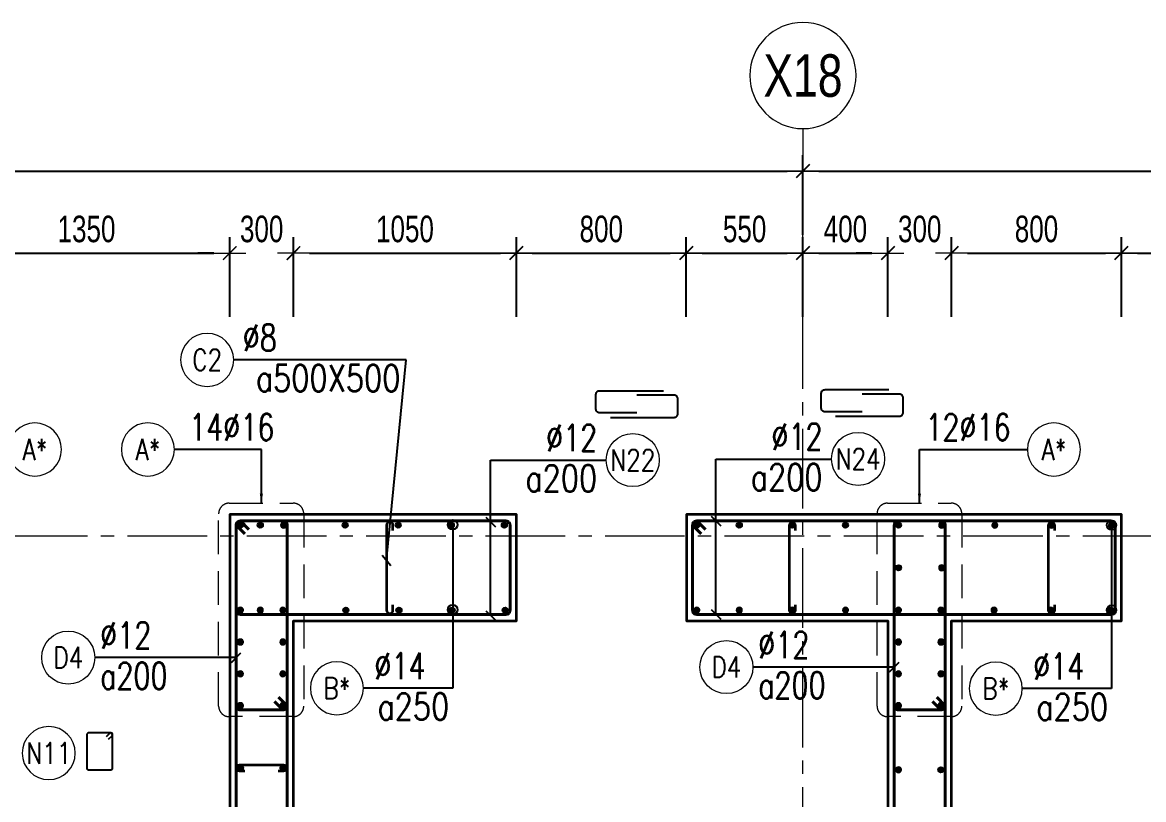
# Model space of a CAD drawing. Header units: millimetres. Extents: x 944027 to 981803, y -83026 to 82675.
# Drawn here: x 953795 to 959076, y -59127 to -55468 of the extents above; entities that cross this region are included whole.
import ezdxf
from ezdxf.enums import TextEntityAlignment as Align

# ---------------------------------------------------------------- set-up
doc = ezdxf.new("R2010")
doc.units = ezdxf.units.MM
doc.header["$MEASUREMENT"] = 0
for name, pattern in [('HIDDEN2', [4.7625, 3.175, -1.5875]), ('HT_Dim Grid$0$CENTER2', [1.125, 0.75, -0.125, 0.125, -0.125]), ('HT_Grid$0$CENTER2', [1.125, 0.75, -0.125, 0.125, -0.125])]:
    doc.linetypes.add(name, pattern=pattern)
doc.layers.get('0').update_dxf_attribs({"lineweight": 20})
doc.layers.get('Defpoints').update_dxf_attribs({"color": 151, "lineweight": 9})
for name, color, linetype, lineweight in [('HT_Dim Grid$0$NDC_S_AXIS', 5, 'HT_Dim Grid$0$CENTER2', 13), ('HT_Dim Grid$0$NDC_S_SYMBOL', 1, 'Continuous', 15), ('HT_Dim Grid$0$NDC_S_TEXT SYMBOL', 7, 'Continuous', 20), ('HT_Grid$0$NDC_S_AXIS', 5, 'HT_Grid$0$CENTER2', 13), ('KC-LEADER', 153, 'Continuous', 18), ('KC-THEP', 6, 'Continuous', 40), ('NDC_S_DIM', 1, 'Continuous', 15), ('NDC_S_HIDDEN', 8, 'HIDDEN2', 13), ('NDC_S_LEADER', 1, 'Continuous', 15), ('NDC_S_REBAR', 4, 'Continuous', 35), ('NDC_S_STIRRUP', 4, 'Continuous', 40), ('NDC_S_VN TEXT', 7, 'Continuous', 20), ('NDC_S_WALL', 6, 'Continuous', 35)]:
    doc.layers.add(name, color=color, linetype=linetype, lineweight=lineweight)
doc.layers.add('Leader', color=6, linetype='Continuous')
doc.layers.add('Ligature', color=1, linetype='Continuous')
doc.styles.add('HT_Dim Grid$0$NDC_ANNO', font='', dxfattribs={"width": 0.8})
doc.styles.add('NDC_DIM', font='', dxfattribs={"width": 0.75})
doc.styles.add('NDC_EN TXT', font='romans.shx', dxfattribs={"width": 0.8})
doc.styles.get('HT_Dim Grid$0$NDC_ANNO').set_extended_font_data('Dotum')
doc.styles.get('NDC_DIM').set_extended_font_data('Dotum')
doc.dimstyles.new('NDC_dim_30', dxfattribs={"dimscale": 30, "dimtxt": 2.5, "dimasz": 1.5, "dimexe": 1.5, "dimexo": 2.5, "dimgap": 1, "dimtad": 1, "dimdec": 0, "dimzin": 0, "dimdsep": 46, "dimtxsty": 'NDC_DIM', "dimblk": 'DIMMARK', "dimcen": 0.09, "dimdle": 1.2, "dimclrd": 1, "dimclre": 1, "dimclrt": 3, "dimadec": 0, "dimazin": 0, "dimtfac": 1, "dimtdec": 0, "dimtix": 1, "dimtofl": 0, "dimtmove": 0, "dimatfit": 3, "dimfxl": 6, "dimfxlon": 1, "dimtolj": 1, "dimtzin": 0, "dimarcsym": 0})
doc.dimstyles.new('NDC_dim_50', dxfattribs={"dimscale": 50, "dimtxt": 2.5, "dimasz": 1.5, "dimexe": 1.5, "dimexo": 2.5, "dimgap": 1, "dimtad": 1, "dimdec": 0, "dimzin": 0, "dimdsep": 46, "dimtxsty": 'NDC_DIM', "dimblk": 'DIMMARK', "dimcen": 0.09, "dimdle": 1.2, "dimclrd": 1, "dimclre": 1, "dimclrt": 3, "dimadec": 0, "dimazin": 0, "dimtfac": 1, "dimtdec": 0, "dimtix": 1, "dimtofl": 0, "dimtmove": 0, "dimatfit": 3, "dimfxl": 6, "dimfxlon": 1, "dimtolj": 1, "dimtzin": 0, "dimarcsym": 0})

# ---------------------------------------------------------------- blocks, each defined once
blk = doc.blocks.new('THEP')
at = {"layer": 'KC-LEADER', "color": 6}
blk.add_circle((0, 0), 14, dxfattribs=at)
at = {"layer": 'KC-THEP'}
for p, q in [((-14, 0), (14, 0)), ((9.9, 9.9), (-9.9, -9.9)), ((-9.9, 9.9), (9.9, -9.9)), ((0, 14), (0, -14))]:
    blk.add_line(p, q, dxfattribs=at)
blk = doc.blocks.new('*U13')
blk.add_circle((-2.5, 0), 2.5)
at = {"layer": 'NDC_S_VN TEXT', "color": 3, "style": 'NDC_EN TXT', "width": 0.75}
blk.add_attdef('DK1', (0.5, 0.85), '', height=2.5, dxfattribs=at)
at = {"layer": 'NDC_S_VN TEXT', "color": 7, "style": 'NDC_EN TXT', "width": 0.8}
blk.add_attdef('SH2', text='', height=2, dxfattribs=at).set_placement((-2.5, 0), align=Align.MIDDLE)
blk = doc.blocks.new('DIMMARK')
at = {"layer": 'NDC_S_DIM', "color": 1}
blk.add_line((-1.5, 0), (1, 0), dxfattribs=at)
at = {"layer": 'NDC_S_DIM', "color": 2, "const_width": 0.1}
blk.add_lwpolyline([(-0.424, -0.424), (0.424, 0.424)], dxfattribs=at)
blk = doc.blocks.new('*U11')
blk.add_circle((-2.5, 0), 2.5)
at = {"layer": 'NDC_S_VN TEXT', "color": 3, "style": 'NDC_EN TXT', "width": 0.75}
for tag, p in [('DK1', (0.5, 0.85)), ('KC1', (0.5, -2.97))]:
    blk.add_attdef(tag, p, '', height=2.5, dxfattribs=at)
at = {"layer": 'NDC_S_VN TEXT', "color": 7, "style": 'NDC_EN TXT', "width": 0.8}
blk.add_attdef('SH2', text='', height=2, dxfattribs=at).set_placement((-2.5, 0), align=Align.MIDDLE)
blk = doc.blocks.new('*D656')
at = {"layer": 'Defpoints', "color": 0, "transparency": 16777216}
for p in [(957471.5, -56167.9), (957471.5, -57071), (946871.5, -57865.2)]:
    blk.add_point(p, dxfattribs=at)
at = {"layer": 'NDC_S_DIM', "color": 1, "lineweight": -2, "transparency": 16777216}
for p, q in [((946871.5, -56467.9), (946871.5, -56092.9)), ((957471.5, -56467.9), (957471.5, -56092.9)), ((946946.5, -56167.9), (957396.5, -56167.9))]:
    blk.add_line(p, q, dxfattribs=at)
at = {"layer": 'NDC_S_DIM', "color": 1, "lineweight": -2, "transparency": 16777216, "xscale": 75, "yscale": 75, "zscale": 75, "rotation": 180}
blk.add_blockref('DIMMARK', (946871.5, -56167.9), dxfattribs=at)
at = {"layer": 'NDC_S_DIM', "color": 1, "lineweight": -2, "transparency": 16777216, "xscale": 75, "yscale": 75, "zscale": 75}
blk.add_blockref('DIMMARK', (957471.5, -56167.9), dxfattribs=at)
at = {"layer": 'NDC_S_DIM', "color": 3, "transparency": 16777216, "insert": (952171.5, -56055.3), "char_height": 125, "attachment_point": 5, "style": 'NDC_DIM'}
blk.add_mtext('\\A1;10600', dxfattribs=at)
blk = doc.blocks.new('*U609')
at = {"layer": 'KC-THEP', "rotation": 9.66856443638095}
for p in [(-1.8, 200), (1.8, -200)]:
    blk.add_blockref('THEP', p, dxfattribs=at)
blk = doc.blocks.new('*U608')
at = {"layer": 'NDC_S_HIDDEN', "color": 0, "linetype": 'ByBlock', "lineweight": -2, "transparency": 16777216}
for p in [(0, 0), (250, 0), (500, 0), (750, 0)]:
    blk.add_blockref('*U609', p, dxfattribs=at)
blk = doc.blocks.new('*U9')
blk.add_circle((2.5, 0), 2.5)
at = {"layer": 'NDC_S_VN TEXT', "color": 3, "style": 'NDC_EN TXT', "width": 0.75}
blk.add_attdef('DK2', text='', height=2.5, dxfattribs=at).set_placement((-0.85, 0.85), align=Align.RIGHT)
at = {"layer": 'NDC_S_VN TEXT', "color": 7, "style": 'NDC_EN TXT', "width": 0.8}
blk.add_attdef('SH3', text='', height=2, dxfattribs=at).set_placement((2.5, 0), align=Align.MIDDLE)
blk = doc.blocks.new('*U10')
blk.add_circle((2.5, 0), 2.5)
at = {"layer": 'NDC_S_VN TEXT', "color": 3, "style": 'NDC_EN TXT'}
for tag, width, p in [('DK2', 0.75, (-0.85, 0.85)), ('KC2', 0.8, (-0.85, -2.97))]:
    blk.add_attdef(tag, text='', height=2.5, dxfattribs=dict(at, width=width)).set_placement(p, align=Align.RIGHT)
at = {"layer": 'NDC_S_VN TEXT', "color": 7, "style": 'NDC_EN TXT', "width": 0.8}
blk.add_attdef('SH3', text='', height=2, dxfattribs=at).set_placement((2.5, 0), align=Align.MIDDLE)
blk = doc.blocks.new('A$C72321851')
at = {"layer": 'Ligature'}
for points in [[(-60.9, -129.3), (-60.9, 170.9, -0.414214), (-43.3, 188.5), (25.8, 188.5, -0.414214), (43.4, 170.9), (43.4, -4.3)], [(-39.7, -4.3), (-39.7, -179.5, 0.414214), (-22.1, -197.1), (47, -197.1, 0.414214), (64.6, -179.5), (64.6, 120.7)]]:
    blk.add_lwpolyline(points, format="xyb", dxfattribs=at)
blk = doc.blocks.new('*D612')
at = {"layer": 'Defpoints', "color": 0, "ltscale": 200, "transparency": 16777216}
for p in [(954771.5, -56553.8), (953421.5, -58285.4), (954771.5, -58285.4)]:
    blk.add_point(p, dxfattribs=at)
at = {"layer": 'NDC_S_DIM', "color": 1, "lineweight": -2, "ltscale": 200, "transparency": 16777216}
for p, q in [((953421.5, -56853.8), (953421.5, -56478.8)), ((954771.5, -56853.8), (954771.5, -56478.8)), ((953496.5, -56553.8), (954696.5, -56553.8))]:
    blk.add_line(p, q, dxfattribs=at)
at = {"layer": 'NDC_S_DIM', "color": 1, "lineweight": -2, "ltscale": 200, "transparency": 16777216, "xscale": 75, "yscale": 75, "zscale": 75, "rotation": 180}
blk.add_blockref('DIMMARK', (953421.5, -56553.8), dxfattribs=at)
at = {"layer": 'NDC_S_DIM', "color": 1, "lineweight": -2, "ltscale": 200, "transparency": 16777216, "xscale": 75, "yscale": 75, "zscale": 75}
blk.add_blockref('DIMMARK', (954771.5, -56553.8), dxfattribs=at)
at = {"layer": 'NDC_S_DIM', "color": 3, "ltscale": 200, "transparency": 16777216, "insert": (954096.5, -56441.2), "char_height": 125, "attachment_point": 5, "style": 'NDC_DIM'}
blk.add_mtext('\\A1;1350', dxfattribs=at)
blk = doc.blocks.new('*D613')
at = {"layer": 'Defpoints', "color": 0, "ltscale": 200, "transparency": 16777216}
for p in [(955071.5, -56553.8), (954771.5, -58285.4), (955071.5, -58285.4)]:
    blk.add_point(p, dxfattribs=at)
at = {"layer": 'NDC_S_DIM', "color": 1, "lineweight": -2, "ltscale": 200, "transparency": 16777216}
for p, q in [((954771.5, -56853.8), (954771.5, -56478.8)), ((955071.5, -56853.8), (955071.5, -56478.8)), ((954696.5, -56553.8), (954621.5, -56553.8)), ((955146.5, -56553.8), (955221.5, -56553.8))]:
    blk.add_line(p, q, dxfattribs=at)
at = {"layer": 'NDC_S_DIM', "color": 1, "lineweight": -2, "ltscale": 200, "transparency": 16777216, "xscale": 75, "yscale": 75, "zscale": 75}
blk.add_blockref('DIMMARK', (954771.5, -56553.8), dxfattribs=at)
at = {"layer": 'NDC_S_DIM', "color": 1, "lineweight": -2, "ltscale": 200, "transparency": 16777216, "xscale": 75, "yscale": 75, "zscale": 75, "rotation": 180}
blk.add_blockref('DIMMARK', (955071.5, -56553.8), dxfattribs=at)
at = {"layer": 'NDC_S_DIM', "color": 3, "ltscale": 200, "transparency": 16777216, "insert": (954921.5, -56441.2), "char_height": 125, "attachment_point": 5, "style": 'NDC_DIM'}
blk.add_mtext('\\A1;300', dxfattribs=at)
blk = doc.blocks.new('*D614')
at = {"layer": 'Defpoints', "color": 0, "ltscale": 200, "transparency": 16777216}
for p in [(956121.5, -56553.8), (955071.5, -58285.4), (956121.5, -58285.4)]:
    blk.add_point(p, dxfattribs=at)
at = {"layer": 'NDC_S_DIM', "color": 1, "lineweight": -2, "ltscale": 200, "transparency": 16777216}
for p, q in [((955071.5, -56853.8), (955071.5, -56478.8)), ((956121.5, -56853.8), (956121.5, -56478.8)), ((955146.5, -56553.8), (956046.5, -56553.8))]:
    blk.add_line(p, q, dxfattribs=at)
at = {"layer": 'NDC_S_DIM', "color": 1, "lineweight": -2, "ltscale": 200, "transparency": 16777216, "xscale": 75, "yscale": 75, "zscale": 75, "rotation": 180}
blk.add_blockref('DIMMARK', (955071.5, -56553.8), dxfattribs=at)
at = {"layer": 'NDC_S_DIM', "color": 1, "lineweight": -2, "ltscale": 200, "transparency": 16777216, "xscale": 75, "yscale": 75, "zscale": 75}
blk.add_blockref('DIMMARK', (956121.5, -56553.8), dxfattribs=at)
at = {"layer": 'NDC_S_DIM', "color": 3, "ltscale": 200, "transparency": 16777216, "insert": (955596.5, -56441.2), "char_height": 125, "attachment_point": 5, "style": 'NDC_DIM'}
blk.add_mtext('\\A1;1050', dxfattribs=at)
blk = doc.blocks.new('*D615')
at = {"layer": 'Defpoints', "color": 0, "ltscale": 200, "transparency": 16777216}
for p in [(956921.5, -56553.8), (956121.5, -58285.4), (956921.5, -58285.4)]:
    blk.add_point(p, dxfattribs=at)
at = {"layer": 'NDC_S_DIM', "color": 1, "lineweight": -2, "ltscale": 200, "transparency": 16777216}
for p, q in [((956121.5, -56853.8), (956121.5, -56478.8)), ((956921.5, -56853.8), (956921.5, -56478.8)), ((956196.5, -56553.8), (956846.5, -56553.8))]:
    blk.add_line(p, q, dxfattribs=at)
at = {"layer": 'NDC_S_DIM', "color": 1, "lineweight": -2, "ltscale": 200, "transparency": 16777216, "xscale": 75, "yscale": 75, "zscale": 75, "rotation": 180}
blk.add_blockref('DIMMARK', (956121.5, -56553.8), dxfattribs=at)
at = {"layer": 'NDC_S_DIM', "color": 1, "lineweight": -2, "ltscale": 200, "transparency": 16777216, "xscale": 75, "yscale": 75, "zscale": 75}
blk.add_blockref('DIMMARK', (956921.5, -56553.8), dxfattribs=at)
at = {"layer": 'NDC_S_DIM', "color": 3, "ltscale": 200, "transparency": 16777216, "insert": (956521.5, -56441.2), "char_height": 125, "attachment_point": 5, "style": 'NDC_DIM'}
blk.add_mtext('\\A1;800', dxfattribs=at)
blk = doc.blocks.new('*D616')
at = {"layer": 'Defpoints', "color": 0, "ltscale": 200, "transparency": 16777216}
for p in [(958171.5, -56553.8), (957871.5, -58285.4), (958171.5, -58285.4)]:
    blk.add_point(p, dxfattribs=at)
at = {"layer": 'NDC_S_DIM', "color": 1, "lineweight": -2, "ltscale": 200, "transparency": 16777216}
for p, q in [((957871.5, -56853.8), (957871.5, -56478.8)), ((958171.5, -56853.8), (958171.5, -56478.8)), ((957796.5, -56553.8), (957721.5, -56553.8)), ((958246.5, -56553.8), (958321.5, -56553.8))]:
    blk.add_line(p, q, dxfattribs=at)
at = {"layer": 'NDC_S_DIM', "color": 1, "lineweight": -2, "ltscale": 200, "transparency": 16777216, "xscale": 75, "yscale": 75, "zscale": 75}
blk.add_blockref('DIMMARK', (957871.5, -56553.8), dxfattribs=at)
at = {"layer": 'NDC_S_DIM', "color": 1, "lineweight": -2, "ltscale": 200, "transparency": 16777216, "xscale": 75, "yscale": 75, "zscale": 75, "rotation": 180}
blk.add_blockref('DIMMARK', (958171.5, -56553.8), dxfattribs=at)
at = {"layer": 'NDC_S_DIM', "color": 3, "ltscale": 200, "transparency": 16777216, "insert": (958021.5, -56441.2), "char_height": 125, "attachment_point": 5, "style": 'NDC_DIM'}
blk.add_mtext('\\A1;300', dxfattribs=at)
blk = doc.blocks.new('*D617')
at = {"layer": 'Defpoints', "color": 0, "ltscale": 200, "transparency": 16777216}
for p in [(958971.5, -56553.8), (958171.5, -58285.4), (958971.5, -58285.4)]:
    blk.add_point(p, dxfattribs=at)
at = {"layer": 'NDC_S_DIM', "color": 1, "lineweight": -2, "ltscale": 200, "transparency": 16777216}
for p, q in [((958171.5, -56853.8), (958171.5, -56478.8)), ((958971.5, -56853.8), (958971.5, -56478.8)), ((958246.5, -56553.8), (958896.5, -56553.8))]:
    blk.add_line(p, q, dxfattribs=at)
at = {"layer": 'NDC_S_DIM', "color": 1, "lineweight": -2, "ltscale": 200, "transparency": 16777216, "xscale": 75, "yscale": 75, "zscale": 75, "rotation": 180}
blk.add_blockref('DIMMARK', (958171.5, -56553.8), dxfattribs=at)
at = {"layer": 'NDC_S_DIM', "color": 1, "lineweight": -2, "ltscale": 200, "transparency": 16777216, "xscale": 75, "yscale": 75, "zscale": 75}
blk.add_blockref('DIMMARK', (958971.5, -56553.8), dxfattribs=at)
at = {"layer": 'NDC_S_DIM', "color": 3, "ltscale": 200, "transparency": 16777216, "insert": (958571.5, -56441.2), "char_height": 125, "attachment_point": 5, "style": 'NDC_DIM'}
blk.add_mtext('\\A1;800', dxfattribs=at)
blk = doc.blocks.new('*D618')
at = {"layer": 'Defpoints', "color": 0, "ltscale": 200, "transparency": 16777216}
for p in [(960071.5, -56553.8), (958971.5, -58285.4), (960071.5, -58285.4)]:
    blk.add_point(p, dxfattribs=at)
at = {"layer": 'NDC_S_DIM', "color": 1, "lineweight": -2, "ltscale": 200, "transparency": 16777216}
for p, q in [((958971.5, -56853.8), (958971.5, -56478.8)), ((960071.5, -56853.8), (960071.5, -56478.8)), ((959046.5, -56553.8), (959996.5, -56553.8))]:
    blk.add_line(p, q, dxfattribs=at)
at = {"layer": 'NDC_S_DIM', "color": 1, "lineweight": -2, "ltscale": 200, "transparency": 16777216, "xscale": 75, "yscale": 75, "zscale": 75, "rotation": 180}
blk.add_blockref('DIMMARK', (958971.5, -56553.8), dxfattribs=at)
at = {"layer": 'NDC_S_DIM', "color": 1, "lineweight": -2, "ltscale": 200, "transparency": 16777216, "xscale": 75, "yscale": 75, "zscale": 75}
blk.add_blockref('DIMMARK', (960071.5, -56553.8), dxfattribs=at)
at = {"layer": 'NDC_S_DIM', "color": 3, "ltscale": 200, "transparency": 16777216, "insert": (959521.5, -56441.2), "char_height": 125, "attachment_point": 5, "style": 'NDC_DIM'}
blk.add_mtext('\\A1;1100', dxfattribs=at)
blk = doc.blocks.new('*U21')
at = {"layer": 'HT_Dim Grid$0$NDC_S_SYMBOL'}
blk.add_line((0, 5), (0, 9), dxfattribs=at)
blk.add_circle((0, 0), 5, dxfattribs=at)
at = {"layer": 'HT_Dim Grid$0$NDC_S_TEXT SYMBOL', "color": 7, "style": 'HT_Dim Grid$0$NDC_ANNO', "width": 0.8}
blk.add_attdef('GRID', text='', height=4, dxfattribs=at).set_placement((0, 0), align=Align.MIDDLE)
blk = doc.blocks.new('*D635')
at = {"layer": 'Defpoints', "color": 0, "ltscale": 200, "transparency": 16777216}
for p in [(961171.5, -56167.9), (957471.5, -57071), (961171.5, -57951.4)]:
    blk.add_point(p, dxfattribs=at)
at = {"layer": 'NDC_S_DIM', "color": 1, "lineweight": -2, "ltscale": 200, "transparency": 16777216}
for p, q in [((957471.5, -56467.9), (957471.5, -56092.9)), ((961171.5, -56467.9), (961171.5, -56092.9)), ((957546.5, -56167.9), (961096.5, -56167.9))]:
    blk.add_line(p, q, dxfattribs=at)
at = {"layer": 'NDC_S_DIM', "color": 1, "lineweight": -2, "ltscale": 200, "transparency": 16777216, "xscale": 75, "yscale": 75, "zscale": 75, "rotation": 180}
blk.add_blockref('DIMMARK', (957471.5, -56167.9), dxfattribs=at)
at = {"layer": 'NDC_S_DIM', "color": 1, "lineweight": -2, "ltscale": 200, "transparency": 16777216, "xscale": 75, "yscale": 75, "zscale": 75}
blk.add_blockref('DIMMARK', (961171.5, -56167.9), dxfattribs=at)
at = {"layer": 'NDC_S_DIM', "color": 3, "ltscale": 200, "transparency": 16777216, "insert": (959321.5, -56055.3), "char_height": 125, "attachment_point": 5, "style": 'NDC_DIM'}
blk.add_mtext('\\A1;3700', dxfattribs=at)
blk = doc.blocks.new('*D636')
at = {"layer": 'Defpoints', "color": 0, "ltscale": 200, "transparency": 16777216}
for p in [(957471.5, -56553.8), (957471.5, -57071), (956921.5, -58285.4)]:
    blk.add_point(p, dxfattribs=at)
at = {"layer": 'NDC_S_DIM', "color": 1, "lineweight": -2, "ltscale": 200, "transparency": 16777216}
for p, q in [((956921.5, -56853.8), (956921.5, -56478.8)), ((957471.5, -56853.8), (957471.5, -56478.8)), ((956996.5, -56553.8), (957396.5, -56553.8))]:
    blk.add_line(p, q, dxfattribs=at)
at = {"layer": 'NDC_S_DIM', "color": 1, "lineweight": -2, "ltscale": 200, "transparency": 16777216, "xscale": 75, "yscale": 75, "zscale": 75, "rotation": 180}
blk.add_blockref('DIMMARK', (956921.5, -56553.8), dxfattribs=at)
at = {"layer": 'NDC_S_DIM', "color": 1, "lineweight": -2, "ltscale": 200, "transparency": 16777216, "xscale": 75, "yscale": 75, "zscale": 75}
blk.add_blockref('DIMMARK', (957471.5, -56553.8), dxfattribs=at)
at = {"layer": 'NDC_S_DIM', "color": 3, "ltscale": 200, "transparency": 16777216, "insert": (957196.5, -56441.2), "char_height": 125, "attachment_point": 5, "style": 'NDC_DIM'}
blk.add_mtext('\\A1;550', dxfattribs=at)
blk = doc.blocks.new('*D637')
at = {"layer": 'Defpoints', "color": 0, "ltscale": 200, "transparency": 16777216}
for p in [(957871.5, -56553.8), (957871.5, -56846.5), (957471.5, -57071)]:
    blk.add_point(p, dxfattribs=at)
at = {"layer": 'NDC_S_DIM', "color": 1, "lineweight": -2, "ltscale": 200, "transparency": 16777216}
for p, q in [((957471.5, -56853.8), (957471.5, -56478.8)), ((957871.5, -56721.5), (957871.5, -56478.8)), ((957546.5, -56553.8), (957796.5, -56553.8))]:
    blk.add_line(p, q, dxfattribs=at)
at = {"layer": 'NDC_S_DIM', "color": 1, "lineweight": -2, "ltscale": 200, "transparency": 16777216, "xscale": 75, "yscale": 75, "zscale": 75, "rotation": 180}
blk.add_blockref('DIMMARK', (957471.5, -56553.8), dxfattribs=at)
at = {"layer": 'NDC_S_DIM', "color": 1, "lineweight": -2, "ltscale": 200, "transparency": 16777216, "xscale": 75, "yscale": 75, "zscale": 75}
blk.add_blockref('DIMMARK', (957871.5, -56553.8), dxfattribs=at)
at = {"layer": 'NDC_S_DIM', "color": 3, "ltscale": 200, "transparency": 16777216, "insert": (957671.5, -56441.2), "char_height": 125, "attachment_point": 5, "style": 'NDC_DIM'}
blk.add_mtext('\\A1;400', dxfattribs=at)

msp = doc.modelspace()

# ---------------------------------------------------------------- linework, layer by layer
at = {"layer": 'HT_Grid$0$NDC_S_AXIS', "ltscale": 500}
for p, q in [((957471.5, -68444), (957471.5, -56167.9)), ((944726.6, -57885.4), (962802.4, -57885.4))]:
    msp.add_line(p, q, dxfattribs=at)
at = {"layer": 'Ligature'}
msp.add_lwpolyline([(954200.6, -58843.5), (954216.6, -58827.5, 0.668179), (954210.8, -58813.6), (954106.1, -58813.6, 0.414214), (954098, -58821.8), (954098, -58978.9, 0.414214), (954106.1, -58987), (954210.8, -58987, 0.414214), (954218.9, -58978.9), (954218.9, -58821.8, 0.668179), (954205, -58816), (954189, -58832)], format="xyb", dxfattribs=at)
at = {"layer": 'NDC_S_HIDDEN', "ltscale": 50}
for points in [[(954768.8, -57731.6), (955069.9, -57731.6, -0.414214), (955119.9, -57781.6), (955119.9, -58686.8, -0.414214), (955069.9, -58736.8), (954768.8, -58736.8, -0.414214), (954718.8, -58686.8), (954718.8, -57781.6, -0.414214)], [(957870.3, -57731.6), (958169.9, -57731.6, -0.414214), (958219.9, -57781.6), (958219.9, -58686.8, -0.414214), (958169.9, -58736.8), (957870.3, -58736.8, -0.414214), (957820.3, -58686.8), (957820.3, -57781.6, -0.414214)]]:
    msp.add_lwpolyline(points, format="xyb", close=True, dxfattribs=at)
at = {"layer": 'NDC_S_REBAR'}
for points in [[(955540, -57860.4), (955540, -57835.4, 1), (955510, -57835.4), (955510, -58235.4, 1), (955540, -58235.4), (955540, -58210.4)], [(957436.2, -57861), (957436.2, -57836, 1), (957406.2, -57836), (957406.2, -58236, 1), (957436.2, -58236), (957436.2, -58211)], [(958657.1, -57861), (958657.1, -57836, 1), (958627.1, -57836), (958627.1, -58236, 1), (958657.1, -58236), (958657.1, -58211)], [(954842, -58993.5), (954817, -58993.5, -1), (954817, -58963.5), (955024.1, -58963.5, -1), (955024.1, -58993.5), (954999.1, -58993.5)]]:
    msp.add_lwpolyline(points, format="xyb", dxfattribs=at)
at = {"layer": 'NDC_S_STIRRUP'}
for points in [[(955001.5, -64995.4), (955041.5, -65035.4, -0.414214), (955021.5, -65055.4), (954821.5, -65055.4, -0.414214), (954801.5, -65035.4), (954801.5, -57835.4, -0.414214), (954821.5, -57815.4), (955021.5, -57815.4, -0.414214), (955041.5, -57835.4), (955041.5, -65035.4, -0.414214), (955021.5, -65055.4), (954981.5, -65015.4)], [(955001.6, -58645.4), (955041.6, -58685.4, -0.414214), (955021.6, -58705.4), (954821.6, -58705.4, -0.414214), (954801.6, -58685.4), (954801.5, -57835.4, -0.414214), (954821.5, -57815.4), (955021.5, -57815.4, -0.414214), (955041.5, -57835.4), (955041.6, -58685.4, -0.414214), (955021.6, -58705.4), (954981.6, -58665.4)], [(954861.5, -57855.4), (954821.5, -57815.4, 0.414214), (954801.5, -57835.4), (954801.5, -58235.4, 0.414214), (954821.5, -58255.4), (956071.5, -58255.4, 0.414214), (956091.5, -58235.4), (956091.5, -57835.4, 0.414214), (956071.5, -57815.4), (954821.5, -57815.4, 0.414214), (954801.5, -57835.4), (954841.5, -57875.4)], [(957011.5, -57855.4), (956971.5, -57815.4, 0.414214), (956951.5, -57835.4), (956951.5, -58235.4, 0.414214), (956971.5, -58255.4), (958921.5, -58255.4, 0.414214), (958941.5, -58235.4), (958941.5, -57835.4, 0.414214), (958921.5, -57815.4), (956971.5, -57815.4, 0.414214), (956951.5, -57835.4), (956991.5, -57875.4)], [(958101.5, -66895.4), (958141.5, -66935.4, -0.414214), (958121.5, -66955.4), (957921.5, -66955.4, -0.414214), (957901.5, -66935.4), (957901.5, -57835.4, -0.414214), (957921.5, -57815.4), (958121.5, -57815.4, -0.414214), (958141.5, -57835.4), (958141.5, -66935.4, -0.414214), (958121.5, -66955.4), (958081.5, -66915.4)], [(958101.6, -58645.4), (958141.6, -58685.4, -0.414214), (958121.6, -58705.4), (957921.6, -58705.4, -0.414214), (957901.6, -58685.4), (957901.5, -57835.4, -0.414214), (957921.5, -57815.4), (958121.5, -57815.4, -0.414214), (958141.5, -57835.4), (958141.6, -58685.4, -0.414214), (958121.6, -58705.4), (958081.6, -58665.4)]]:
    msp.add_lwpolyline(points, format="xyb", dxfattribs=at)
at = {"layer": 'NDC_S_WALL', "ltscale": 10}
msp.add_lwpolyline([(958171.5, -66485.4), (958171.5, -61085.4), (960871.5, -61085.4), (960871.5, -61735.4), (961171.5, -61735.4), (961171.5, -57785.4), (960071.5, -57785.4), (960071.5, -58285.4), (960871.5, -58285.4), (960871.5, -60785.4), (958171.5, -60785.4), (958171.5, -58285.4), (958971.5, -58285.4), (958971.5, -57785.4), (956922.7, -57785.4), (956922.7, -58285.4), (957871.5, -58285.4), (957871.5, -60185.4), (955071.5, -60185.4), (955071.5, -58285.4), (956121.5, -58285.4), (956121.5, -57785.4), (954771.5, -57785.4), (954771.5, -64885.4)], dxfattribs=at)

# ---------------------------------------------------------------- block references
at = {"layer": 'HT_Dim Grid$0$NDC_S_AXIS'}
ref = msp.add_blockref('*U21', (957471.5, -55717.9), dxfattribs=dict(at, xscale=-50, yscale=50, zscale=50, rotation=180))
ref.add_attrib('GRID', 'X18', dxfattribs={"layer": 'HT_Dim Grid$0$NDC_S_TEXT SYMBOL', "color": 7, "height": 200, "style": 'HT_Dim Grid$0$NDC_ANNO', "width": 0.8}).set_placement((957471.5, -55717.9), align=Align.MIDDLE)
at = {"layer": 'KC-THEP'}
for p, rotation in [((954821.5, -57835.4), 9.668564436380946), ((954915.1, -57835.4), 9.668564436380946), ((956971.5, -57835.4), 9.668564436380946), ((957171.5, -57835.4), 9.668564436380946), ((957421.5, -57835.4), 9.668564436380946), ((957671.5, -57835.4), 9.668564436380946), ((957921.5, -57835.4), 9.668564436380946), ((957921.5, -58035.8), 9.668564436380946), ((954821.5, -58978.5), 189.6685644363809), ((958121.5, -58987.3), 9.66856443638095)]:
    msp.add_blockref('THEP', p, dxfattribs=dict(at, rotation=rotation))
at = {"layer": 'KC-THEP', "xscale": -1}
for p, rotation in [((955025, -57835.4), 170.331435563619), ((958125, -57835.4), 170.331435563619), ((958375, -57835.4), 170.331435563619), ((958642.4, -57835.4), 170.331435563619), ((958925, -57835.4), 170.331435563619), ((958125, -58035.8), 170.331435563619), ((954821.5, -58235.4), 170.331435563619), ((954915.1, -58235.4), 170.331435563619), ((955021.5, -58235.4), 170.331435563619), ((956971.5, -58235.4), 170.331435563619), ((957171.5, -58235.4), 170.331435563619), ((957421.5, -58235.4), 170.331435563619), ((957671.5, -58235.4), 170.331435563619), ((957921.5, -58235.4), 170.331435563619), ((958121.5, -58235.4), 170.331435563619), ((958371.5, -58235.4), 170.331435563619), ((958638.9, -58235.4), 170.331435563619), ((958921.5, -58235.4), 170.331435563619), ((954821.5, -58385.4), 170.331435563619), ((955021.5, -58385.4), 170.331435563619), ((957921.5, -58385.4), 170.331435563619), ((958121.5, -58385.4), 170.331435563619), ((954821.5, -58535.4), 170.331435563619), ((955021.5, -58535.4), 170.331435563619), ((957921.5, -58535.4), 170.331435563619), ((958121.5, -58535.4), 170.331435563619), ((954821.5, -58685.4), 170.331435563619), ((955021.5, -58685.4), 170.331435563619), ((957921.5, -58685.4), 170.331435563619), ((958121.5, -58685.4), 170.331435563619), ((955021.5, -58978.2), 350.3314355636191), ((957921.5, -58987), 170.331435563619)]:
    msp.add_blockref('THEP', p, dxfattribs=dict(at, rotation=rotation))
at = {"layer": 'Leader', "xscale": -1, "rotation": 270.0000000000001}
for p in [(957754.7, -57261.5), (956693.3, -57266.6)]:
    msp.add_blockref('A$C72321851', p, dxfattribs=at)
at = {"layer": 'NDC_S_HIDDEN'}
msp.add_blockref('*U608', (955316.5, -58035.4), dxfattribs=at)
at = {"layer": 'NDC_S_VN TEXT'}
ref = msp.add_blockref('*U10', (954789.8, -57056.9), dxfattribs=dict(at, xscale=-50, yscale=50, zscale=50))
ref.add_attrib('SH3', 'C2', dxfattribs={"color": 7, "height": 100, "style": 'NDC_EN TXT', "width": 0.8}).set_placement((954664.8, -57056.9), align=Align.MIDDLE)
ref.add_attrib('DK2', '%%c8', dxfattribs={"color": 3, "height": 125, "style": 'NDC_EN TXT', "width": 0.75}).set_placement((954993, -57014.6), align=Align.RIGHT)
ref.add_attrib('KC2', 'a500X500', dxfattribs={"color": 3, "height": 125, "style": 'NDC_EN TXT', "width": 0.8}).set_placement((955575.1, -57205.5), align=Align.RIGHT)
ref = msp.add_blockref('*U13', (953728.4, -57478.9), dxfattribs=dict(at, xscale=-50, yscale=50, zscale=50))
ref.add_attrib('SH2', 'A*', dxfattribs={"color": 7, "height": 100, "style": 'NDC_EN TXT', "width": 0.8}).set_placement((953853.4, -57478.9), align=Align.MIDDLE)
ref.add_attrib('DK1', '6%%C16', (953248, -57436.6), dxfattribs={"color": 3, "height": 125, "style": 'NDC_EN TXT', "width": 0.75})
ref = msp.add_blockref('*U9', (954510.5, -57478.7), dxfattribs=dict(at, xscale=-50, yscale=50, zscale=50))
ref.add_attrib('SH3', 'A*', dxfattribs={"color": 7, "height": 100, "style": 'NDC_EN TXT', "width": 0.8}).set_placement((954385.5, -57478.7), align=Align.MIDDLE)
ref.add_attrib('DK2', '14%%C16', dxfattribs={"color": 3, "height": 125, "style": 'NDC_EN TXT', "width": 0.75}).set_placement((954981.6, -57436.4), align=Align.RIGHT)
ref = msp.add_blockref('*U13', (958528.4, -57478.9), dxfattribs=dict(at, xscale=-50, yscale=50, zscale=50))
ref.add_attrib('SH2', 'A*', dxfattribs={"color": 7, "height": 100, "style": 'NDC_EN TXT', "width": 0.8}).set_placement((958653.4, -57478.9), align=Align.MIDDLE)
ref.add_attrib('DK1', '12%%C16', (958048, -57436.6), dxfattribs={"color": 3, "height": 125, "style": 'NDC_EN TXT', "width": 0.75})
at = {"layer": 'NDC_S_VN TEXT', "xscale": 50, "yscale": 50, "zscale": 50}
for name, p, values in [('*U10', (956544.7, -57528.7), {'SH3': 'N22', 'DK2': '%%C12', 'KC2': 'a200'}), ('*U10', (957606.1, -57523.5), {'SH3': 'N24', 'DK2': '%%C12', 'KC2': 'a200'}), ('*U11', (954135.7, -58458.8), {'SH2': 'D4', 'DK1': '%%C12', 'KC1': 'a200'}), ('*U11', (957235.6, -58503.3), {'SH2': 'D4', 'DK1': '%%C12', 'KC1': 'a200'})]:
    msp.add_blockref(name, p, dxfattribs=at).add_auto_attribs(values)
at = {"layer": 'NDC_S_VN TEXT'}
ref = msp.add_blockref('*U10', (955400.8, -58603), dxfattribs=dict(at, xscale=-50, yscale=50, zscale=50))
ref.add_attrib('SH3', 'B*', dxfattribs={"color": 7, "height": 100, "style": 'NDC_EN TXT', "width": 0.8}).set_placement((955275.8, -58603), align=Align.MIDDLE)
ref.add_attrib('DK2', '%%C14', dxfattribs={"color": 3, "height": 125, "style": 'NDC_EN TXT', "width": 0.75}).set_placement((955693.3, -58560.7), align=Align.RIGHT)
ref.add_attrib('KC2', 'a250', dxfattribs={"color": 3, "height": 125, "style": 'NDC_EN TXT', "width": 0.8}).set_placement((955805.2, -58751.6), align=Align.RIGHT)
ref = msp.add_blockref('*U10', (958504.4, -58604.7), dxfattribs=dict(at, xscale=-50, yscale=50, zscale=50))
ref.add_attrib('SH3', 'B*', dxfattribs={"color": 7, "height": 100, "style": 'NDC_EN TXT', "width": 0.8}).set_placement((958379.4, -58604.7), align=Align.MIDDLE)
ref.add_attrib('DK2', '%%C14', dxfattribs={"color": 3, "height": 125, "style": 'NDC_EN TXT', "width": 0.75}).set_placement((958796.9, -58562.4), align=Align.RIGHT)
ref.add_attrib('KC2', 'a250', dxfattribs={"color": 3, "height": 125, "style": 'NDC_EN TXT', "width": 0.8}).set_placement((958908.8, -58753.3), align=Align.RIGHT)
ref = msp.add_blockref('*U11', (953793.7, -58908.6), dxfattribs=dict(at, xscale=-50, yscale=50, zscale=50))
ref.add_attrib('SH2', 'N11', dxfattribs={"color": 7, "height": 100, "style": 'NDC_EN TXT', "width": 0.8}).set_placement((953918.7, -58908.6), align=Align.MIDDLE)
ref.add_attrib('DK1', '%%C12', (953505.3, -58866.4), dxfattribs={"color": 3, "height": 125, "style": 'NDC_EN TXT', "width": 0.75})
ref.add_attrib('KC1', 'a200', (953416.1, -59057.3), dxfattribs={"color": 3, "height": 125, "style": 'NDC_EN TXT', "width": 0.75})

# ---------------------------------------------------------------- dimensions: what is measured, and where the dimension line sits
at = {"layer": 'NDC_S_DIM'}
dim = msp.add_linear_dim(base=(957471.5, -56167.9), p1=(946871.5, -57865.2), p2=(957471.5, -57071), dimstyle='NDC_dim_50', dxfattribs=at)
dim.commit()
dim.dimension.update_dxf_attribs({"geometry": '*D656', "text_midpoint": (952171.5, -56055.3)})
at = {"layer": 'NDC_S_DIM', "ltscale": 200}
for base, p1, p2, picture, middle in [((961171.5, -56167.9), (957471.5, -57071), (961171.5, -57951.4), '*D635', (959321.5, -56055.3)), ((954771.5, -56553.8), (953421.5, -58285.4), (954771.5, -58285.4), '*D612', (954096.5, -56441.2)), ((955071.5, -56553.8), (954771.5, -58285.4), (955071.5, -58285.4), '*D613', (954921.5, -56441.2)), ((956121.5, -56553.8), (955071.5, -58285.4), (956121.5, -58285.4), '*D614', (955596.5, -56441.2)), ((956921.5, -56553.8), (956121.5, -58285.4), (956921.5, -58285.4), '*D615', (956521.5, -56441.2)), ((957471.5, -56553.8), (956921.5, -58285.4), (957471.5, -57071), '*D636', (957196.5, -56441.2)), ((957871.5, -56553.8), (957471.5, -57071), (957871.5, -56846.5), '*D637', (957671.5, -56441.2)), ((958171.5, -56553.8), (957871.5, -58285.4), (958171.5, -58285.4), '*D616', (958021.5, -56441.2)), ((958971.5, -56553.8), (958171.5, -58285.4), (958971.5, -58285.4), '*D617', (958571.5, -56441.2)), ((960071.5, -56553.8), (958971.5, -58285.4), (960071.5, -58285.4), '*D618', (959521.5, -56441.2))]:
    dim = msp.add_linear_dim(base=base, p1=p1, p2=p2, dimstyle='NDC_dim_50', override={"dimtmove": 1}, dxfattribs=at)
    dim.commit()
    dim.dimension.update_dxf_attribs({"geometry": picture, "text_midpoint": middle})

# ---------------------------------------------------------------- leaders
at = {"layer": 'NDC_S_LEADER'}
for points, override in [([(955510, -58000.8), (955602.7, -57056.9), (954789.8, -57056.9)], {"dimtad": 0, "dimldrblk": 'Oblique'}), ([(954920.1, -57731.6), (954920.1, -57478.9), (954510.5, -57478.7)], {"dimtad": 0}), ([(958020.1, -57731.6), (958020.1, -57478.9), (958528.4, -57478.9)], {"dimtad": 0}), ([(956000, -58260.6), (956000, -57528.8), (956544.7, -57528.8)], {"dimtad": 0, "dimldrblk": 'Oblique'}), ([(956000, -57820.6), (956000, -57528.8), (956544.7, -57528.8)], {"dimtad": 0, "dimldrblk": 'Oblique'}), ([(957061.3, -58255.4), (957061.3, -57523.7), (957606.1, -57523.7)], {"dimtad": 0, "dimldrblk": 'Oblique'}), ([(957061.3, -57815.4), (957061.3, -57523.7), (957606.1, -57523.7)], {"dimtad": 0, "dimldrblk": 'Oblique'}), ([(955821.4, -57833.3), (955821.4, -58603.1), (955400.8, -58603.1)], {"dimgap": 1, "dimtad": 0, "dimldrblk": 'Origin'}), ([(958925, -57835), (958925, -58604.9), (958504.4, -58604.9)], {"dimgap": 1, "dimtad": 0, "dimldrblk": 'Origin'}), ([(955821.4, -58233.3), (955821.4, -58603.1), (955400.8, -58603.1)], {"dimgap": 1, "dimtad": 0, "dimldrblk": 'Origin'}), ([(958925, -58235), (958925, -58604.9), (958504.4, -58604.9)], {"dimgap": 1, "dimtad": 0, "dimldrblk": 'Origin'}), ([(954801.6, -58458.8), (954133.6, -58458.8)], {"dimtad": 0, "dimldrblk": 'Oblique'}), ([(957901.6, -58503.3), (957233.6, -58503.3)], {"dimtad": 0, "dimldrblk": 'Oblique'})]:
    msp.add_leader(points, dimstyle='NDC_dim_30', override=override, dxfattribs=at)

doc.saveas('drawing.dxf')
